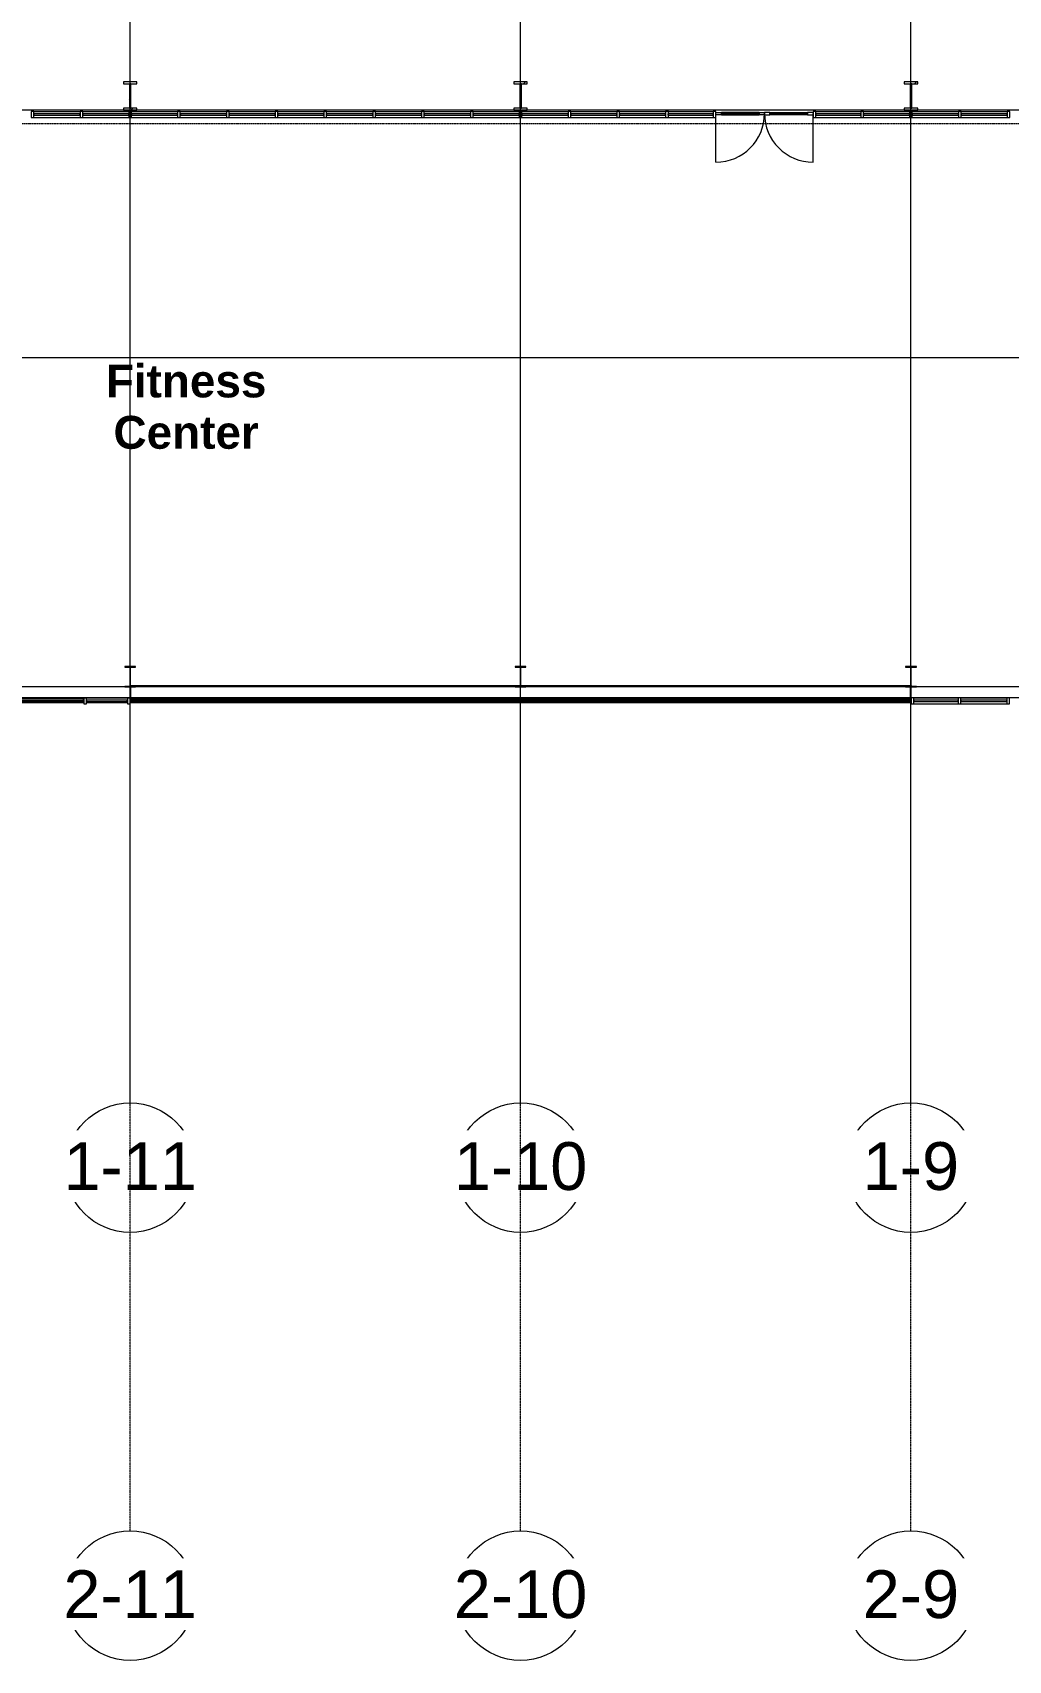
# Model space of a CAD drawing. Header units: inches. Extents: x 21341 to 28276, y -23509 to -20035.
# Drawn here: x 23303 to 24027, y -23509 to -22302 of the extents above; entities that cross this region are included whole.
import ezdxf

# ---------------------------------------------------------------- set-up
doc = ezdxf.new("R2010")
doc.units = ezdxf.units.IN
doc.header["$MEASUREMENT"] = 0
doc.linetypes.add('Grid Line 1_2_', pattern=[0.875, 0.5, -0.125, 0.125, -0.125])
for name, color, linetype, lineweight in [('A-DOOR', 31, 'Continuous', 9), ('A-GLAZ-CURT', 52, 'Continuous', 9), ('A-GLAZ-CWMG', 51, 'Continuous', 9), ('A-WALL', 113, 'Continuous', 9), ('A-WALL-PATT', 111, 'Continuous', 25), ('C-BLDG-PADS', 91, 'Continuous', 9), ('C-TOPO', 7, 'Continuous', 9), ('L-SITE-WALL', 31, 'Continuous', 9), ('M-AREA-IDEN', 171, 'Continuous', 9), ('S-BEAM', 12, 'Continuous', 9), ('S-COLS', 52, 'Continuous', 9), ('S-GRID', 1, 'Continuous', 9), ('S-GRID-IDEN', 1, 'Continuous', 9)]:
    doc.layers.add(name, color=color, linetype=linetype, lineweight=lineweight)
doc.styles.add('Arial', font='arial.ttf', dxfattribs={"height": 35.407186})
doc.styles.add('Arial_B', font='arialbd.ttf', dxfattribs={"height": 24.354149})
pattern_1 = [(225, (23954.39, -22360.053), (19.00703, -19.00703), []), (225, (23954.39, -22388.853), (19.00703, -19.00703), [])]
pattern_2 = [(225, (23664.89, -22360.053), (19.00703, -19.00703), []), (225, (23664.89, -22388.853), (19.00703, -19.00703), [])]
pattern_3 = [(225, (23375.39, -22360.053), (19.00703, -19.00703), []), (225, (23375.39, -22388.853), (19.00703, -19.00703), [])]

# ---------------------------------------------------------------- blocks, each defined once
blk = doc.blocks.new('W-Wide Flange-Column - B2_D-V1-First Floor Plan')
at = {"layer": 'S-COLS'}
h = blk.add_hatch(dxfattribs=at)
h.set_pattern_fill('FP_2', color=256, style=0, pattern_type=2)
h.set_pattern_definition([(225, (23375.39, -22779.678), (19.00703, -19.00703), []), (225, (23375.39, -22808.478), (19.00703, -19.00703), [])])
h.paths.add_polyline_path([(4, 7.6), (-4, 7.6), (-4, 7.2), (-0.8, 7.2), (-0.3, 7), (-0.1, 6.5), (-0.1, -6.5), (-0.3, -7), (-0.8, -7.2), (-4, -7.2), (-4, -7.6), (4, -7.6), (4, -7.2), (0.8, -7.2), (0.3, -7), (0.1, -6.5), (0.1, 6.5), (0.3, 7), (0.8, 7.2), (4, 7.2)], flags=0)
at = {"layer": 'S-COLS', "lineweight": 15}
for p, q in [((4, 7.6), (-4, 7.6)), ((-4, 7.6), (-4, 7.2)), ((-4, 7.2), (-0.8, 7.2)), ((-0.1, 6.5), (-0.1, -6.5)), ((0.1, -6.5), (0.1, 6.5)), ((0.8, 7.2), (4, 7.2)), ((4, 7.2), (4, 7.6)), ((-0.8, -7.2), (-4, -7.2)), ((-4, -7.2), (-4, -7.6)), ((-4, -7.6), (4, -7.6)), ((4, -7.2), (0.8, -7.2)), ((4, -7.6), (4, -7.2))]:
    blk.add_line(p, q, dxfattribs=at)
for centre, start, end in [((-0.8, 6.5), 0, 90), ((0.8, 6.5), 90, 180), ((-0.8, -6.5), 270, 0), ((0.8, -6.5), 180, 270)]:
    blk.add_arc(centre, 0.691, start, end, dxfattribs=at)
blk = doc.blocks.new('W-Wide Flange-Column - B2_D-V2-First Floor Plan')
at = {"layer": 'S-COLS'}
h = blk.add_hatch(dxfattribs=at)
h.set_pattern_fill('FP_3', color=256, style=0, pattern_type=2)
h.set_pattern_definition([(225, (23664.89, -22779.678), (19.00703, -19.00703), []), (225, (23664.89, -22808.478), (19.00703, -19.00703), [])])
h.paths.add_polyline_path([(4, 7.6), (-4, 7.6), (-4, 7.2), (-0.8, 7.2), (-0.3, 7), (-0.1, 6.5), (-0.1, -6.5), (-0.3, -7), (-0.8, -7.2), (-4, -7.2), (-4, -7.6), (4, -7.6), (4, -7.2), (0.8, -7.2), (0.3, -7), (0.1, -6.5), (0.1, 6.5), (0.3, 7), (0.8, 7.2), (4, 7.2)], flags=0)
at = {"layer": 'S-COLS', "lineweight": 15}
for p, q in [((4, 7.6), (-4, 7.6)), ((-4, 7.6), (-4, 7.2)), ((-4, 7.2), (-0.8, 7.2)), ((-0.1, 6.5), (-0.1, -6.5)), ((0.1, -6.5), (0.1, 6.5)), ((0.8, 7.2), (4, 7.2)), ((4, 7.2), (4, 7.6)), ((-0.8, -7.2), (-4, -7.2)), ((-4, -7.2), (-4, -7.6)), ((-4, -7.6), (4, -7.6)), ((4, -7.2), (0.8, -7.2)), ((4, -7.6), (4, -7.2))]:
    blk.add_line(p, q, dxfattribs=at)
for centre, start, end in [((-0.8, 6.5), 0, 90), ((0.8, 6.5), 90, 180), ((-0.8, -6.5), 270, 0), ((0.8, -6.5), 180, 270)]:
    blk.add_arc(centre, 0.691, start, end, dxfattribs=at)
blk = doc.blocks.new('W-Wide Flange-Column - B2_D-V3-First Floor Plan')
at = {"layer": 'S-COLS'}
h = blk.add_hatch(dxfattribs=at)
h.set_pattern_fill('FP_4', color=256, style=0, pattern_type=2)
h.set_pattern_definition([(225, (23954.39, -22779.678), (19.00703, -19.00703), []), (225, (23954.39, -22808.478), (19.00703, -19.00703), [])])
h.paths.add_polyline_path([(4, 7.6), (-4, 7.6), (-4, 7.2), (-0.8, 7.2), (-0.3, 7), (-0.1, 6.5), (-0.1, -6.5), (-0.3, -7), (-0.8, -7.2), (-4, -7.2), (-4, -7.6), (4, -7.6), (4, -7.2), (0.8, -7.2), (0.3, -7), (0.1, -6.5), (0.1, 6.5), (0.3, 7), (0.8, 7.2), (4, 7.2)], flags=0)
at = {"layer": 'S-COLS', "lineweight": 15}
for p, q in [((4, 7.6), (-4, 7.6)), ((-4, 7.6), (-4, 7.2)), ((-4, 7.2), (-0.8, 7.2)), ((-0.1, 6.5), (-0.1, -6.5)), ((0.1, -6.5), (0.1, 6.5)), ((0.8, 7.2), (4, 7.2)), ((4, 7.2), (4, 7.6)), ((-0.8, -7.2), (-4, -7.2)), ((-4, -7.2), (-4, -7.6)), ((-4, -7.6), (4, -7.6)), ((4, -7.2), (0.8, -7.2)), ((4, -7.6), (4, -7.2))]:
    blk.add_line(p, q, dxfattribs=at)
for centre, start, end in [((-0.8, 6.5), 0, 90), ((0.8, 6.5), 90, 180), ((-0.8, -6.5), 270, 0), ((0.8, -6.5), 180, 270)]:
    blk.add_arc(centre, 0.691, start, end, dxfattribs=at)
blk = doc.blocks.new('Girt_C - 8_D-1076209-First Floor Plan')
at = {"layer": 'S-BEAM'}
for p, q in [((22458.5, -22787.3), (22424.3, -22787.3)), ((23081.9, -22787.3), (22811.1, -22787.3)), ((23371.4, -22787.3), (23089.9, -22787.3)), ((22424.3, -22795.3), (22458.5, -22795.3)), ((22811.1, -22795.3), (23375.5, -22795.3))]:
    blk.add_line(p, q, dxfattribs=at)
blk = doc.blocks.new('System Panel - Glazed-809284-First Floor Plan')
at = {"layer": 'A-GLAZ-CURT'}
for p, q in [((17.09375, 1.25), (-17.09375, 1.25)), ((-17.09375, 1.25), (-17.09375, 0.25)), ((-17.09375, 0.25), (-17.09375, 1.25)), ((17.09375, 1.25), (-17.09375, 1.25)), ((-17.09375, 0.25), (17.09375, 0.25)), ((-17.09375, 0.25), (17.09375, 0.25)), ((17.09375, 0.25), (17.09375, 1.25)), ((17.09375, 1.25), (17.09375, 0.25))]:
    blk.add_line(p, q, dxfattribs=at)
blk = doc.blocks.new('System Panel - Glazed-1044197-First Floor Plan')
at = {"layer": 'A-GLAZ-CURT'}
for p, q in [((16.6875, 1.25), (-16.6875, 1.25)), ((-16.6875, 1.25), (-16.6875, 0.25)), ((-16.6875, 0.25), (-16.6875, 1.25)), ((16.6875, 1.25), (-16.6875, 1.25)), ((-16.6875, 0.25), (16.6875, 0.25)), ((-16.6875, 0.25), (16.6875, 0.25)), ((16.6875, 0.25), (16.6875, 1.25)), ((16.6875, 1.25), (16.6875, 0.25))]:
    blk.add_line(p, q, dxfattribs=at)
blk = doc.blocks.new('Door_Single_Storefront - one-1044198-First Floor Plan')
at = {"layer": 'A-DOOR'}
for p, q in [((-18, 36), (-18, 0)), ((-14, 1), (-18, 1)), ((-14, -0.75), (-14, 1)), ((-14, 1), (14, 1)), ((14, 0.5), (-14, 0.5)), ((-14, 0.5), (-14, -0.25)), ((18, 1), (14, 1)), ((14, 1), (14, -0.75)), ((14, -0.25), (14, 0.5)), ((18, -0.75), (18, 1)), ((-18, -0.75), (-14, -0.75)), ((-14, -0.25), (14, -0.25)), ((14, -0.75), (-14, -0.75)), ((14, -0.75), (18, -0.75))]:
    blk.add_line(p, q, dxfattribs=at)
blk.add_arc((-18, 0), 36, 360, 90, dxfattribs=at)
blk = doc.blocks.new('Door_Single_Storefront - one-1044203-First Floor Plan')
at = {"layer": 'A-DOOR'}
for p, q in [((-18, 0.75), (-14, 0.75)), ((-18, -36), (-18, 0)), ((-14, 0.75), (-14, -1)), ((14, 0.75), (-14, 0.75)), ((-14, -0.5), (-14, 0.25)), ((-14, 0.25), (14, 0.25)), ((14, -1), (14, 0.75)), ((14, 0.75), (18, 0.75)), ((14, 0.25), (14, -0.5)), ((18, 0.75), (18, -1)), ((-14, -1), (-18, -1)), ((14, -0.5), (-14, -0.5)), ((-14, -1), (14, -1)), ((18, -1), (14, -1))]:
    blk.add_line(p, q, dxfattribs=at)
blk.add_arc((-18, 0), 36, 270, 0, dxfattribs=at)
blk = doc.blocks.new('Rectangular Mullion - Rectangular Mullion 1-769167-First Floor Plan')
at = {"layer": 'A-GLAZ-CWMG'}
for p, q in [((24498.2, -22360.6), (24532.4, -22360.6)), ((24498.2, -22365.1), (24532.4, -22365.1))]:
    blk.add_line(p, q, dxfattribs=at)
blk = doc.blocks.new('Rectangular Mullion - Rectangular Mullion 1-1044194-First Floor Plan')
at = {"layer": 'A-GLAZ-CWMG'}
for p, q in [((24390.5, -22360.6), (24423.8, -22360.6)), ((24390.5, -22365.1), (24423.8, -22365.1))]:
    blk.add_line(p, q, dxfattribs=at)
blk = doc.blocks.new('Rectangular Mullion - Rectangular Mullion 1-1044201-First Floor Plan')
at = {"layer": 'A-GLAZ-CWMG'}
for p, q in [((24281.1, -22360.6), (24314.5, -22360.6)), ((24281.1, -22365.1), (24314.5, -22365.1))]:
    blk.add_line(p, q, dxfattribs=at)
blk = doc.blocks.new('Rectangular Mullion - Rectangular Mullion 1-809282-First Floor Plan')
at = {"layer": 'A-GLAZ-CWMG', "lineweight": 13}
for p, q in [((-1, 1.5), (1, 1.5)), ((-1, -3), (-1, 1.5)), ((1, 1.5), (1, -3)), ((1, -3), (-1, -3))]:
    blk.add_line(p, q, dxfattribs=at)
blk = doc.blocks.new('Rectangular Mullion - Rectangular Mullion 1-827436-First Floor Plan')
at = {"layer": 'A-GLAZ-CWMG', "lineweight": 13}
for p, q in [((-2, 3), (0, 3)), ((-2, -1.5), (-2, 3)), ((0, 3), (0, -1.5)), ((0, -1.5), (-2, -1.5))]:
    blk.add_line(p, q, dxfattribs=at)
blk = doc.blocks.new('System Panel - Glazed-827476-First Floor Plan')
at = {"layer": 'A-GLAZ-CURT'}
for p, q in [((15.125, 1.25), (-15.125, 1.25)), ((-15.125, 1.25), (-15.125, 0.25)), ((-15.125, 0.25), (-15.125, 1.25)), ((15.125, 1.25), (-15.125, 1.25)), ((-15.125, 0.25), (15.125, 0.25)), ((-15.125, 0.25), (15.125, 0.25)), ((15.125, 0.25), (15.125, 1.25)), ((15.125, 1.25), (15.125, 0.25))]:
    blk.add_line(p, q, dxfattribs=at)
blk = doc.blocks.new('Rectangular Mullion - Rectangular Mullion 1-827457-First Floor Plan')
at = {"layer": 'A-GLAZ-CWMG', "lineweight": 13}
for p, q in [((-2, 1.5), (0, 1.5)), ((-2, -3), (-2, 1.5)), ((0, 1.5), (0, -3)), ((0, -3), (-2, -3))]:
    blk.add_line(p, q, dxfattribs=at)
blk = doc.blocks.new('Rectangular Mullion - Rectangular Mullion 1-827460-First Floor Plan')
at = {"layer": 'A-GLAZ-CWMG', "lineweight": 13}
for p, q in [((0, 1.5), (-2, 1.5)), ((-2, 1.5), (-2, -3)), ((0, -3), (0, 1.5)), ((-2, -3), (0, -3))]:
    blk.add_line(p, q, dxfattribs=at)
blk = doc.blocks.new('System Panel - Glazed-827433-First Floor Plan')
at = {"layer": 'A-GLAZ-CURT'}
for p, q in [((17.09375, -0.25), (-17.09375, -0.25)), ((-17.09375, -0.25), (-17.09375, -1.25)), ((-17.09375, -1.25), (-17.09375, -0.25)), ((17.09375, -0.25), (-17.09375, -0.25)), ((-17.09375, -1.25), (17.09375, -1.25)), ((-17.09375, -1.25), (17.09375, -1.25)), ((17.09375, -1.25), (17.09375, -0.25)), ((17.09375, -0.25), (17.09375, -1.25))]:
    blk.add_line(p, q, dxfattribs=at)
blk = doc.blocks.new('Rectangular Mullion - Rectangular Mullion 1-827430-First Floor Plan')
at = {"layer": 'A-GLAZ-CWMG', "lineweight": 13}
for p, q in [((-1, 3), (1, 3)), ((-1, -1.5), (-1, 3)), ((1, 3), (1, -1.5)), ((1, -1.5), (-1, -1.5))]:
    blk.add_line(p, q, dxfattribs=at)
blk = doc.blocks.new('columns and girder2 - one-V34-First Floor Plan')
at = {"layer": 'S-BEAM'}
h = blk.add_hatch(dxfattribs=at)
h.set_pattern_fill('FP_27', color=256, style=0, pattern_type=2)
h.set_pattern_definition(pattern_1)
h.paths.add_polyline_path([(5, -0.5), (-5, -0.5), (-5, -2), (5, -2)], flags=0)
h.paths.add_polyline_path([(-5, -20), (-5, -21.5), (5, -21.5), (5, -20)], flags=0)
h.paths.add_polyline_path([(-5, -1204.8), (-5, -1206.3), (5, -1206.3), (5, -1204.8)], flags=0)
h.paths.add_polyline_path([(5, -1224.3), (-5, -1224.3), (-5, -1225), (5, -1225)], flags=0)
h = blk.add_hatch(dxfattribs=at)
h.set_pattern_fill('FP_27', color=256, style=0, pattern_type=2)
h.set_pattern_definition(pattern_1)
h.paths.add_polyline_path([(-0.6, -2), (-0.6, -20), (0.6, -20), (0.6, -2)], flags=0)
h.paths.add_polyline_path([(-0.6, -1206.3), (-0.6, -1224.3), (0.6, -1224.3), (0.6, -1206.3)], flags=0)
at = {"layer": 'S-BEAM', "lineweight": 15}
for p, q in [((5, -0.5), (-5, -0.5)), ((-5, -0.5), (-5, -2)), ((-5, -2), (5, -2)), ((0.6, -2), (-0.6, -2)), ((-0.6, -2), (-0.6, -20)), ((0.6, -20), (0.6, -2)), ((5, -2), (5, -0.5)), ((5, -20), (-5, -20)), ((-5, -20), (-5, -21.5)), ((-5, -21.5), (5, -21.5)), ((-0.6, -20), (0.6, -20)), ((5, -21.5), (5, -20))]:
    blk.add_line(p, q, dxfattribs=at)
blk = doc.blocks.new('columns and girder2 - one-V35-First Floor Plan')
at = {"layer": 'S-BEAM'}
h = blk.add_hatch(dxfattribs=at)
h.set_pattern_fill('FP_28', color=256, style=0, pattern_type=2)
h.set_pattern_definition(pattern_2)
h.paths.add_polyline_path([(5, -0.5), (-5, -0.5), (-5, -2), (5, -2)], flags=0)
h.paths.add_polyline_path([(-5, -20), (-5, -21.5), (5, -21.5), (5, -20)], flags=0)
h.paths.add_polyline_path([(5, -1204.8), (-5, -1204.8), (-5, -1206.3), (5, -1206.3)], flags=0)
h.paths.add_polyline_path([(5, -1224.3), (-5, -1224.3), (-5, -1225), (5, -1225)], flags=0)
h = blk.add_hatch(dxfattribs=at)
h.set_pattern_fill('FP_28', color=256, style=0, pattern_type=2)
h.set_pattern_definition(pattern_2)
h.paths.add_polyline_path([(-0.6, -2), (-0.6, -20), (0.6, -20), (0.6, -2)], flags=0)
h.paths.add_polyline_path([(0.6, -1206.3), (-0.6, -1206.3), (-0.6, -1224.3), (0.6, -1224.3)], flags=0)
at = {"layer": 'S-BEAM', "lineweight": 15}
for p, q in [((5, -0.5), (-5, -0.5)), ((-5, -0.5), (-5, -2)), ((-5, -2), (5, -2)), ((0.6, -2), (-0.6, -2)), ((-0.6, -2), (-0.6, -20)), ((0.6, -20), (0.6, -2)), ((5, -2), (5, -0.5)), ((5, -20), (-5, -20)), ((-5, -20), (-5, -21.5)), ((-5, -21.5), (5, -21.5)), ((-0.6, -20), (0.6, -20)), ((5, -21.5), (5, -20))]:
    blk.add_line(p, q, dxfattribs=at)
blk = doc.blocks.new('columns and girder2 - one-V36-First Floor Plan')
at = {"layer": 'S-BEAM'}
h = blk.add_hatch(dxfattribs=at)
h.set_pattern_fill('FP_29', color=256, style=0, pattern_type=2)
h.set_pattern_definition(pattern_3)
h.paths.add_polyline_path([(5, -0.5), (-5, -0.5), (-5, -2), (5, -2)], flags=0)
h.paths.add_polyline_path([(-5, -20), (-5, -21.5), (5, -21.5), (5, -20)], flags=0)
h.paths.add_polyline_path([(5, -1204.8), (-5, -1204.8), (-5, -1206.3), (5, -1206.3)], flags=0)
h.paths.add_polyline_path([(5, -1224.3), (-5, -1224.3), (-5, -1225), (5, -1225)], flags=0)
h = blk.add_hatch(dxfattribs=at)
h.set_pattern_fill('FP_29', color=256, style=0, pattern_type=2)
h.set_pattern_definition(pattern_3)
h.paths.add_polyline_path([(-0.6, -2), (-0.6, -20), (0.6, -20), (0.6, -2)], flags=0)
h.paths.add_polyline_path([(-0.6, -1206.3), (-0.6, -1224.3), (0.6, -1224.3), (0.6, -1206.3)], flags=0)
at = {"layer": 'S-BEAM', "lineweight": 15}
for p, q in [((5, -0.5), (-5, -0.5)), ((-5, -0.5), (-5, -2)), ((-5, -2), (5, -2)), ((0.6, -2), (-0.6, -2)), ((-0.6, -2), (-0.6, -20)), ((0.6, -20), (0.6, -2)), ((5, -2), (5, -0.5)), ((5, -20), (-5, -20)), ((-5, -20), (-5, -21.5)), ((-5, -21.5), (5, -21.5)), ((-0.6, -20), (0.6, -20)), ((5, -21.5), (5, -20))]:
    blk.add_line(p, q, dxfattribs=at)
blk = doc.blocks.new('Rectangular Mullion - Rectangular Mullion 1-769200-First Floor Plan')
at = {"layer": 'A-GLAZ-CWMG'}
for p, q in [((24172.4, -22795.4), (24206.6, -22795.4)), ((24172.4, -22799.9), (24206.6, -22799.9))]:
    blk.add_line(p, q, dxfattribs=at)
blk = doc.blocks.new('System Panel - Glazed-1036170-First Floor Plan')
at = {"layer": 'A-GLAZ-CURT'}
for p, q in [((16.46875, -0.25), (-16.46875, -0.25)), ((-16.46875, -0.25), (-16.46875, -1.25)), ((-16.46875, -1.25), (-16.46875, -0.25)), ((16.46875, -0.25), (-16.46875, -0.25)), ((-16.46875, -1.25), (16.46875, -1.25)), ((-16.46875, -1.25), (16.46875, -1.25)), ((16.46875, -1.25), (16.46875, -0.25)), ((16.46875, -0.25), (16.46875, -1.25))]:
    blk.add_line(p, q, dxfattribs=at)
blk = doc.blocks.new('Rectangular Mullion - Rectangular Mullion 1-1036168-First Floor Plan')
at = {"layer": 'A-GLAZ-CWMG'}
for p, q in [((23956.5, -22795.4), (23989.5, -22795.4)), ((23956.5, -22799.9), (23989.5, -22799.9))]:
    blk.add_line(p, q, dxfattribs=at)
blk = doc.blocks.new('Grid - Grid Head - Circle-14747-First Floor Plan')
at = {"layer": 'S-GRID-IDEN'}
blk.add_circle((0, 0), 0.25, dxfattribs=at)

msp = doc.modelspace()

# ---------------------------------------------------------------- hatches: boundary and pattern name
at = {"layer": 'A-WALL-PATT', "lineweight": 9}
h = msp.add_hatch(dxfattribs=at)
h.set_pattern_fill('FP_15', color=256, style=0, pattern_type=2)
h.set_pattern_definition([(0, (0, 0), (0, 24), []), (90, (0, 0), (-24, 1e-15), [])])
h.paths.add_polyline_path([(23375.5, -22796.8), (23954.3, -22796.8), (23954.3, -22796.1), (23375.5, -22796.1)], flags=0)

# ---------------------------------------------------------------- linework, layer by layer
at = {"layer": 'A-WALL'}
for p, q in [((23660.9, -22787.3), (23379.4, -22787.3)), ((23950.4, -22787.3), (23668.9, -22787.3)), ((23954.3, -22795.3), (23375.5, -22795.3)), ((23954.3, -22796.1), (23375.5, -22796.1)), ((23954.3, -22796.8), (23375.5, -22796.8)), ((23954.3, -22797.7), (23375.5, -22797.7))]:
    msp.add_line(p, q, dxfattribs=at)
at = {"layer": 'A-WALL', "lineweight": 25}
for p, q in [((23341, -22796), (22885.7, -22796)), ((22885.7, -22797.6), (23341, -22797.6)), ((23341, -22797.6), (23341, -22796))]:
    msp.add_line(p, q, dxfattribs=at)
at = {"layer": 'C-BLDG-PADS'}
for p, q in [((22885.9, -22798.8), (23341, -22798.8)), ((23343, -22798.8), (23373.3, -22798.8)), ((23375.3, -22798.8), (23954.5, -22798.8))]:
    msp.add_line(p, q, dxfattribs=at)
at = {"layer": 'C-TOPO'}
for p, q in [((22885.9, -22798.8), (23341, -22798.8)), ((23343, -22798.8), (23373.3, -22798.8)), ((23375.3, -22798.8), (23436.2, -22798.8)), ((23954.5, -22798.8), (23436.2, -22798.8))]:
    msp.add_line(p, q, dxfattribs=at)
at = {"layer": 'L-SITE-WALL', "lineweight": 25}
for p, q in [((23375.5, -22787.3), (23375.5, -22797.9)), ((23664.5, -22786.7), (23375.8, -22786.7)), ((23954, -22786.7), (23665.3, -22786.7)), ((23954.3, -22797.9), (23954.3, -22787.3)), ((23375.5, -22797.9), (23954.3, -22797.9))]:
    msp.add_line(p, q, dxfattribs=at)
at = {"layer": 'S-GRID', "linetype": 'Grid Line 1_2_'}
for p, q in [((23375.4, -23095.8), (23375.4, -20550.1)), ((23664.9, -23095.8), (23664.9, -20550.1)), ((23954.4, -23095.8), (23954.4, -20550.1)), ((26719.1, -22359.6), (22653.5, -22359.6)), ((27097.5, -22359.6), (22737.5, -22359.6)), ((27001.5, -22369.6), (22737.5, -22369.6)), ((26427.3, -22543.1), (21471.4, -22543.1)), ((26719.1, -22543.1), (21790.2, -22543.1)), ((26427.3, -22787.3), (21471.4, -22787.3)), ((26719.1, -22787.3), (21790.2, -22787.3)), ((26331.3, -22795.3), (21567.4, -22795.3)), ((26623.1, -22795.3), (21915.5, -22795.3))]:
    msp.add_line(p, q, dxfattribs=at)

# ---------------------------------------------------------------- block references
at = {"layer": 'A-DOOR'}
msp.add_blockref('Door_Single_Storefront - one-1044203-First Floor Plan', (23827.8, -22362.1), dxfattribs=at)
at = {"layer": 'A-DOOR', "rotation": 180}
msp.add_blockref('Door_Single_Storefront - one-1044198-First Floor Plan', (23863.8, -22362.1), dxfattribs=at)
at = {"layer": 'A-GLAZ-CURT', "rotation": 180}
for name, p in [('System Panel - Glazed-809284-First Floor Plan', (23321.1, -22362.1)), ('System Panel - Glazed-809284-First Floor Plan', (23357.3, -22362.1)), ('System Panel - Glazed-809284-First Floor Plan', (23393.5, -22362.1)), ('System Panel - Glazed-809284-First Floor Plan', (23429.7, -22362.1)), ('System Panel - Glazed-809284-First Floor Plan', (23465.9, -22362.1)), ('System Panel - Glazed-809284-First Floor Plan', (23502, -22362.1)), ('System Panel - Glazed-809284-First Floor Plan', (23538.2, -22362.1)), ('System Panel - Glazed-809284-First Floor Plan', (23574.4, -22362.1)), ('System Panel - Glazed-809284-First Floor Plan', (23610.6, -22362.1)), ('System Panel - Glazed-809284-First Floor Plan', (23646.8, -22362.1)), ('System Panel - Glazed-809284-First Floor Plan', (23683, -22362.1)), ('System Panel - Glazed-809284-First Floor Plan', (23719.2, -22362.1)), ('System Panel - Glazed-809284-First Floor Plan', (23755.4, -22362.1)), ('System Panel - Glazed-1044197-First Floor Plan', (23791.1, -22362.1)), ('System Panel - Glazed-1044197-First Floor Plan', (23900.5, -22362.1)), ('System Panel - Glazed-809284-First Floor Plan', (23936.3, -22362.1)), ('System Panel - Glazed-809284-First Floor Plan', (23972.5, -22362.1)), ('System Panel - Glazed-809284-First Floor Plan', (24008.7, -22362.1)), ('System Panel - Glazed-1036170-First Floor Plan', (23973, -22798.4)), ('System Panel - Glazed-827433-First Floor Plan', (24008.5, -22798.4))]:
    msp.add_blockref(name, p, dxfattribs=at)
at = {"layer": 'A-GLAZ-CURT'}
msp.add_blockref('System Panel - Glazed-827476-First Floor Plan', (23358.1, -22798.4), dxfattribs=at)
at = {"layer": 'A-GLAZ-CWMG', "extrusion": (0, 0, -1)}
for name, p in [('Rectangular Mullion - Rectangular Mullion 1-809282-First Floor Plan', (-23303, -22362.1)), ('Rectangular Mullion - Rectangular Mullion 1-809282-First Floor Plan', (-23339.2, -22362.1)), ('Rectangular Mullion - Rectangular Mullion 1-809282-First Floor Plan', (-23375.4, -22362.1)), ('Rectangular Mullion - Rectangular Mullion 1-809282-First Floor Plan', (-23411.6, -22362.1)), ('Rectangular Mullion - Rectangular Mullion 1-809282-First Floor Plan', (-23447.8, -22362.1)), ('Rectangular Mullion - Rectangular Mullion 1-809282-First Floor Plan', (-23484, -22362.1)), ('Rectangular Mullion - Rectangular Mullion 1-809282-First Floor Plan', (-23520.1, -22362.1)), ('Rectangular Mullion - Rectangular Mullion 1-809282-First Floor Plan', (-23556.3, -22362.1)), ('Rectangular Mullion - Rectangular Mullion 1-809282-First Floor Plan', (-23592.5, -22362.1)), ('Rectangular Mullion - Rectangular Mullion 1-809282-First Floor Plan', (-23628.7, -22362.1)), ('Rectangular Mullion - Rectangular Mullion 1-809282-First Floor Plan', (-23664.9, -22362.1)), ('Rectangular Mullion - Rectangular Mullion 1-809282-First Floor Plan', (-23701.1, -22362.1)), ('Rectangular Mullion - Rectangular Mullion 1-809282-First Floor Plan', (-23737.3, -22362.1)), ('Rectangular Mullion - Rectangular Mullion 1-809282-First Floor Plan', (-23773.5, -22362.1)), ('Rectangular Mullion - Rectangular Mullion 1-809282-First Floor Plan', (-23808.8, -22362.1)), ('Rectangular Mullion - Rectangular Mullion 1-809282-First Floor Plan', (-23882.8, -22362.1)), ('Rectangular Mullion - Rectangular Mullion 1-809282-First Floor Plan', (-23918.2, -22362.1)), ('Rectangular Mullion - Rectangular Mullion 1-809282-First Floor Plan', (-23954.4, -22362.1)), ('Rectangular Mullion - Rectangular Mullion 1-809282-First Floor Plan', (-23990.6, -22362.1)), ('Rectangular Mullion - Rectangular Mullion 1-809282-First Floor Plan', (-24026.8, -22362.1)), ('Rectangular Mullion - Rectangular Mullion 1-827436-First Floor Plan', (-23954.5, -22798.4)), ('Rectangular Mullion - Rectangular Mullion 1-827430-First Floor Plan', (-23990.5, -22798.4)), ('Rectangular Mullion - Rectangular Mullion 1-827430-First Floor Plan', (-24026.6, -22798.4))]:
    msp.add_blockref(name, p, dxfattribs=at)
at = {"layer": 'A-GLAZ-CWMG'}
for name, p in [('Rectangular Mullion - Rectangular Mullion 1-769167-First Floor Plan', (-1194.2, 0)), ('Rectangular Mullion - Rectangular Mullion 1-769167-First Floor Plan', (-1158, 0)), ('Rectangular Mullion - Rectangular Mullion 1-769167-First Floor Plan', (-1121.8, 0)), ('Rectangular Mullion - Rectangular Mullion 1-769167-First Floor Plan', (-1085.6, 0)), ('Rectangular Mullion - Rectangular Mullion 1-769167-First Floor Plan', (-1049.4, 0)), ('Rectangular Mullion - Rectangular Mullion 1-769167-First Floor Plan', (-1013.2, 0)), ('Rectangular Mullion - Rectangular Mullion 1-769167-First Floor Plan', (-977.1, 0)), ('Rectangular Mullion - Rectangular Mullion 1-769167-First Floor Plan', (-940.9, 0)), ('Rectangular Mullion - Rectangular Mullion 1-769167-First Floor Plan', (-904.7, 0)), ('Rectangular Mullion - Rectangular Mullion 1-769167-First Floor Plan', (-868.5, 0)), ('Rectangular Mullion - Rectangular Mullion 1-769167-First Floor Plan', (-832.3, 0)), ('Rectangular Mullion - Rectangular Mullion 1-769167-First Floor Plan', (-796.1, 0)), ('Rectangular Mullion - Rectangular Mullion 1-769167-First Floor Plan', (-759.9, 0)), ('Rectangular Mullion - Rectangular Mullion 1-1044201-First Floor Plan', (-506.6, 0)), ('Rectangular Mullion - Rectangular Mullion 1-1044194-First Floor Plan', (-506.6, 0)), ('Rectangular Mullion - Rectangular Mullion 1-769167-First Floor Plan', (-579, 0)), ('Rectangular Mullion - Rectangular Mullion 1-769167-First Floor Plan', (-542.8, 0)), ('Rectangular Mullion - Rectangular Mullion 1-769167-First Floor Plan', (-506.6, 0)), ('Rectangular Mullion - Rectangular Mullion 1-1036168-First Floor Plan', (0, 0)), ('Rectangular Mullion - Rectangular Mullion 1-769200-First Floor Plan', (-180.9, 0))]:
    msp.add_blockref(name, p, dxfattribs=at)
at = {"layer": 'A-GLAZ-CWMG', "rotation": 180}
msp.add_blockref('Rectangular Mullion - Rectangular Mullion 1-827460-First Floor Plan', (23341, -22798.4), dxfattribs=at)
at = {"layer": 'A-GLAZ-CWMG', "extrusion": (0, 0, -1), "rotation": 180}
msp.add_blockref('Rectangular Mullion - Rectangular Mullion 1-827457-First Floor Plan', (-23375.3, -22798.4), dxfattribs=at)
at = {"layer": 'S-BEAM', "rotation": 180}
for name, p in [('columns and girder2 - one-V36-First Floor Plan', (23375.4, -22360.1)), ('columns and girder2 - one-V35-First Floor Plan', (23664.9, -22360.1)), ('columns and girder2 - one-V34-First Floor Plan', (23954.4, -22360.1))]:
    msp.add_blockref(name, p, dxfattribs=at)
at = {"layer": 'S-BEAM'}
msp.add_blockref('Girt_C - 8_D-1076209-First Floor Plan', (0, 0), dxfattribs=at)
at = {"layer": 'S-COLS', "rotation": 180}
for name, p in [('W-Wide Flange-Column - B2_D-V1-First Floor Plan', (23375.4, -22779.7)), ('W-Wide Flange-Column - B2_D-V2-First Floor Plan', (23664.9, -22779.7)), ('W-Wide Flange-Column - B2_D-V3-First Floor Plan', (23954.4, -22779.7))]:
    msp.add_blockref(name, p, dxfattribs=at)
at = {"layer": 'S-GRID-IDEN', "xscale": 191.9999999999999, "yscale": 191.9999999999999, "zscale": 191.9999999999999}
for p in [(23375.4, -23143.8), (23664.9, -23143.8), (23954.4, -23143.8), (23375.4, -23461.2), (23664.9, -23461.2), (23954.4, -23461.2)]:
    msp.add_blockref('Grid - Grid Head - Circle-14747-First Floor Plan', p, dxfattribs=at)

# ---------------------------------------------------------------- texts
at = {"layer": 'M-AREA-IDEN', "insert": (23416.9, -22548.2), "char_height": 24.35, "width": 138.24, "attachment_point": 2, "line_spacing_factor": 0.938532, "style": 'Arial_B'}
msp.add_mtext('Fitness\\PCenter', dxfattribs=at)

# ---------------------------------------------------------------- next in the draw order: texts
at = {"layer": 'S-GRID-IDEN', "char_height": 35.41, "attachment_point": 2, "line_spacing_factor": 0.938532, "style": 'Arial', "bg_fill": 3, "box_fill_scale": 1.25, "bg_fill_color": 0, "bg_fill_transparency": 0}
for s, insert, width in [('1-11', (23375.4, -23124.9), 117.936), ('1-10', (23664.9, -23124.9), 117.936), ('1-9', (23954.4, -23124.9), 85.104), ('2-11', (23375.4, -23442.4), 117.936), ('2-10', (23664.9, -23442.4), 117.936), ('2-9', (23954.4, -23442.4), 85.104)]:
    msp.add_mtext(s, dxfattribs=dict(at, insert=insert, width=width))

# ---------------------------------------------------------------- next in the draw order: linework, layer by layer
at = {"layer": 'S-GRID', "linetype": 'Grid Line 1_2_'}
for p, q in [((23375.4, -23413.2), (23375.4, -20902.4)), ((23664.9, -23413.2), (23664.9, -20902.4)), ((23954.4, -23413.2), (23954.4, -20902.4))]:
    msp.add_line(p, q, dxfattribs=at)

doc.saveas('drawing.dxf')
